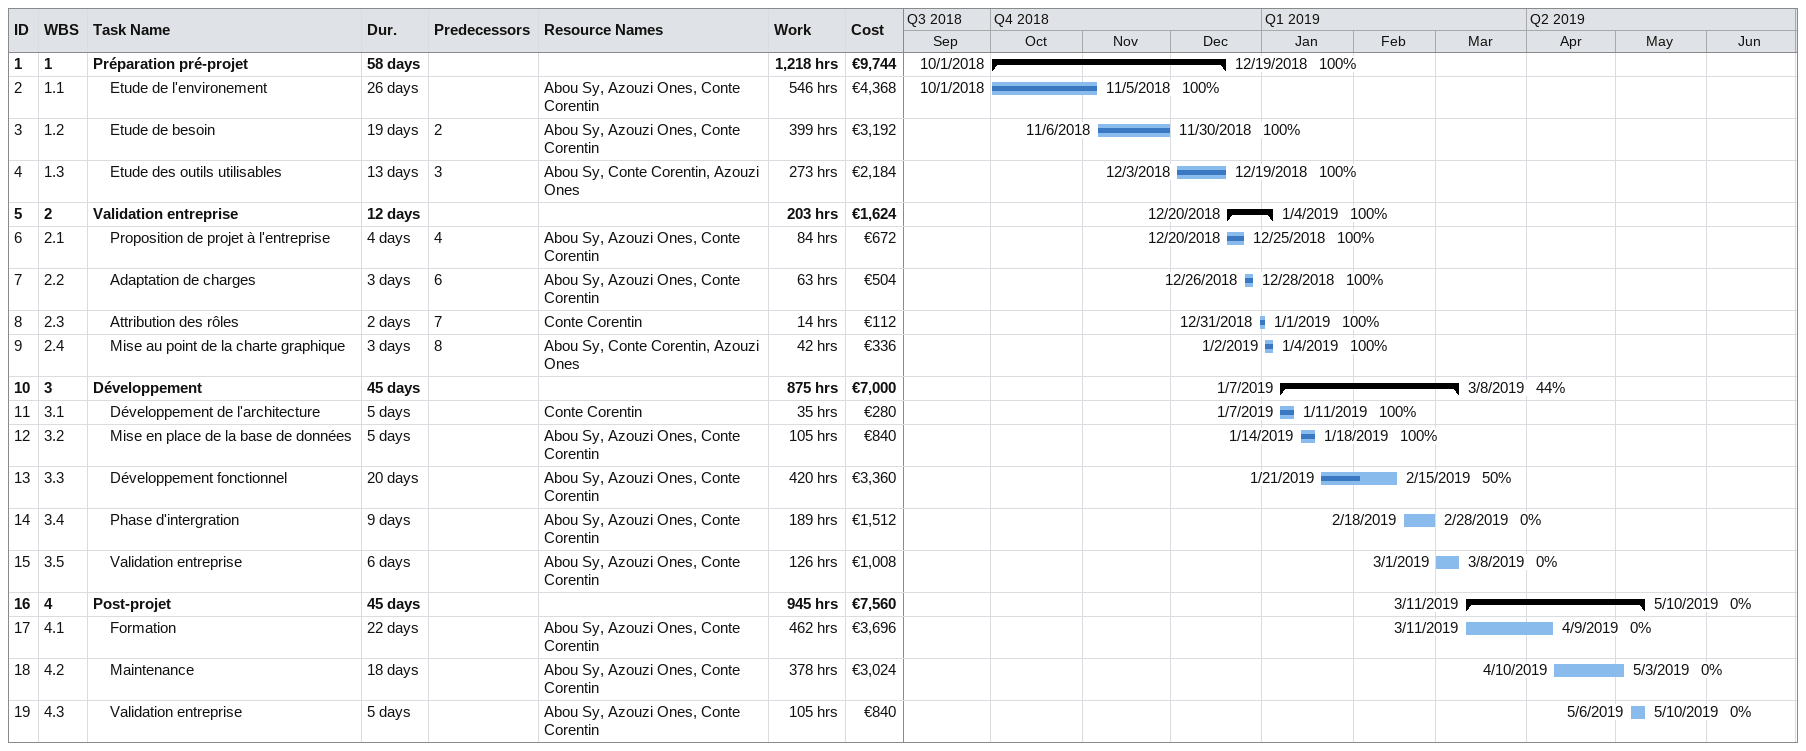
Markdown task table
| ID | WBS | Task | Duration | Start | Finish | Predecessors | Resources | % complete | Work (h) | Cost (€) |
|---|---|---|---|---|---|---|---|---|---|---|
| 1 | 1 | **Préparation pré-projet** | 58d | 2018-10-01 | 2018-12-19 |  |  | 100 | 1218 | 9744 |
| 2 | 1.1 | Etude de l'environement | 26d | 2018-10-01 | 2018-11-05 |  | Abou Sy, Azouzi Ones, Conte Corentin | 100 | 546 | 4368 |
| 3 | 1.2 | Etude de besoin | 19d | 2018-11-06 | 2018-11-30 | 2 | Abou Sy, Azouzi Ones, Conte Corentin | 100 | 399 | 3192 |
| 4 | 1.3 | Etude des outils utilisables | 13d | 2018-12-03 | 2018-12-19 | 3 | Abou Sy, Conte Corentin, Azouzi Ones | 100 | 273 | 2184 |
| 5 | 2 | **Validation entreprise** | 12d | 2018-12-20 | 2019-01-04 |  |  | 100 | 203 | 1624 |
| 6 | 2.1 | Proposition de projet à l'entreprise | 4d | 2018-12-20 | 2018-12-25 | 4 | Abou Sy, Azouzi Ones, Conte Corentin | 100 | 84 | 672 |
| 7 | 2.2 | Adaptation de charges | 3d | 2018-12-26 | 2018-12-28 | 6 | Abou Sy, Azouzi Ones, Conte Corentin | 100 | 63 | 504 |
| 8 | 2.3 | Attribution des rôles | 2d | 2018-12-31 | 2019-01-01 | 7 | Conte Corentin | 100 | 14 | 112 |
| 9 | 2.4 | Mise au point de la charte graphique | 3d | 2019-01-02 | 2019-01-04 | 8 | Abou Sy, Conte Corentin, Azouzi Ones | 100 | 42 | 336 |
| 10 | 3 | **Développement** | 45d | 2019-01-07 | 2019-03-08 |  |  | 44 | 875 | 7000 |
| 11 | 3.1 | Développement de l'architecture | 5d | 2019-01-07 | 2019-01-11 |  | Conte Corentin | 100 | 35 | 280 |
| 12 | 3.2 | Mise en place de la base de données | 5d | 2019-01-14 | 2019-01-18 |  | Abou Sy, Azouzi Ones, Conte Corentin | 100 | 105 | 840 |
| 13 | 3.3 | Développement fonctionnel | 20d | 2019-01-21 | 2019-02-15 |  | Abou Sy, Azouzi Ones, Conte Corentin | 50 | 420 | 3360 |
| 14 | 3.4 | Phase d'intergration | 9d | 2019-02-18 | 2019-02-28 |  | Abou Sy, Azouzi Ones, Conte Corentin | 0 | 189 | 1512 |
| 15 | 3.5 | Validation entreprise | 6d | 2019-03-01 | 2019-03-08 |  | Abou Sy, Azouzi Ones, Conte Corentin | 0 | 126 | 1008 |
| 16 | 4 | **Post-projet** | 45d | 2019-03-11 | 2019-05-10 |  |  | 0 | 945 | 7560 |
| 17 | 4.1 | Formation | 22d | 2019-03-11 | 2019-04-09 |  | Abou Sy, Azouzi Ones, Conte Corentin | 0 | 462 | 3696 |
| 18 | 4.2 | Maintenance | 18d | 2019-04-10 | 2019-05-03 |  | Abou Sy, Azouzi Ones, Conte Corentin | 0 | 378 | 3024 |
| 19 | 4.3 | Validation entreprise | 5d | 2019-05-06 | 2019-05-10 |  | Abou Sy, Azouzi Ones, Conte Corentin | 0 | 105 | 840 |
